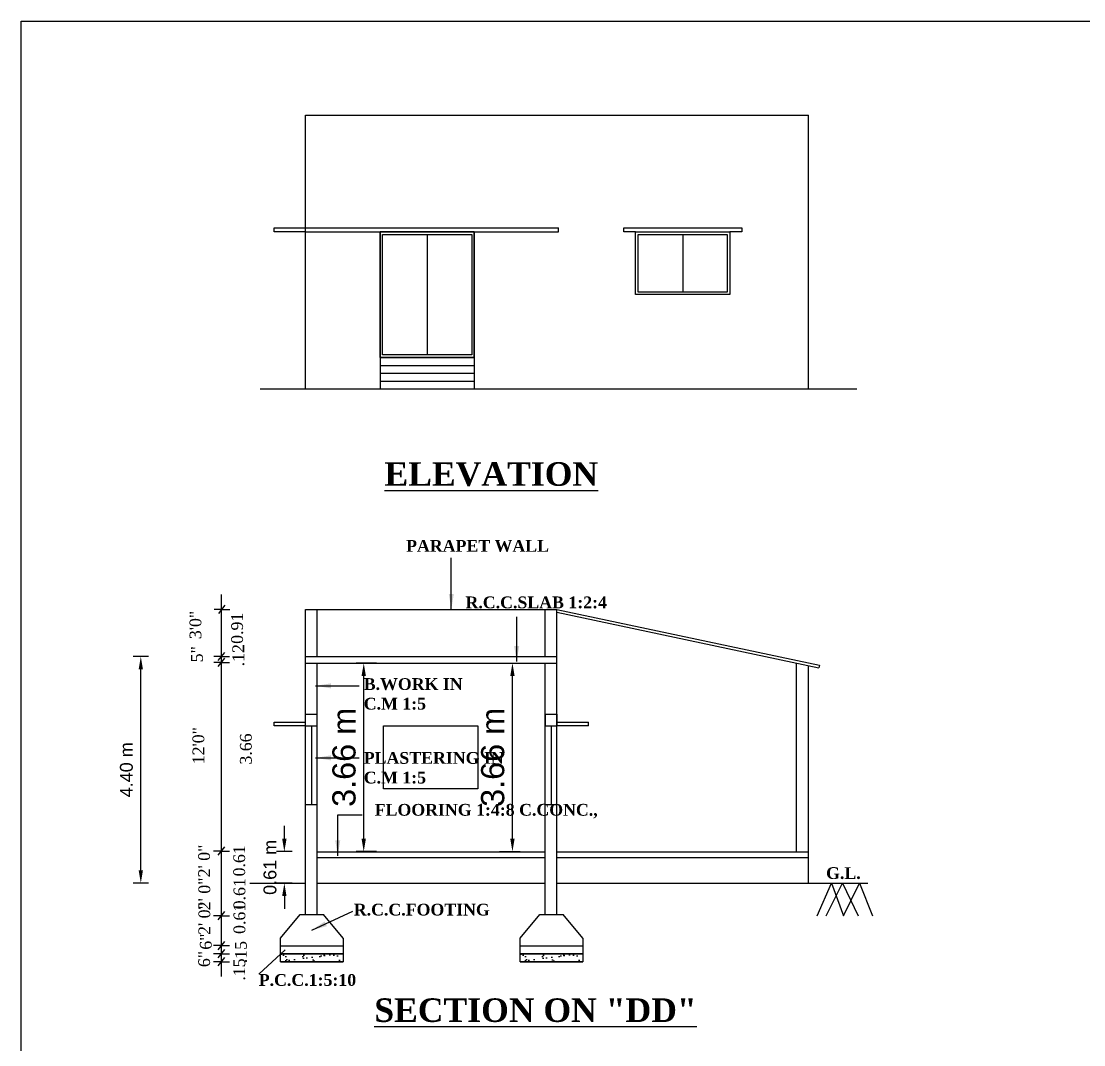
# Model space of a CAD drawing. Header units: metres. Extents: x -4258 to 185371, y -3317 to 113.
# Drawn here: x 4853.86 to 4874.48, y -669.31 to -649.45 of the extents above; entities that cross this region are included whole.
import ezdxf

# ---------------------------------------------------------------- set-up
doc = ezdxf.new("R2010")
doc.units = ezdxf.units.M
doc.header["$LTSCALE"] = 0.5
doc.header["$MEASUREMENT"] = 0
for name, color, linetype in [('BLK_5_FLR_0_REGULAR_ROOM_3', 7, 'Continuous'), ('BLK_5_FLR_0_WC_BATH_HT', 7, 'Continuous'), ('BLK_5_HT_OF_BLDG', 7, 'Continuous'), ('BLK_5_PLINTH_HEIGHT', 7, 'Continuous')]:
    doc.layers.add(name, color=color, linetype=linetype)
doc.styles.add('S', font='swiss.ttf')
doc.styles.get("Standard").update_dxf_attribs({"font": 'times.ttf'})
doc.dimstyles.new('METRIC', dxfattribs={"dimtxt": 0.45, "dimasz": 0.25, "dimexe": 0.15, "dimexo": 0.15, "dimgap": 0.15, "dimtad": 1, "dimzin": 0, "dimdsep": 46, "dimtxsty": 'S', "dimcen": 0, "dimclrd": 1, "dimclre": 1, "dimclrt": 5, "dimadec": 0, "dimazin": 2, "dimtfac": 1, "dimtix": 1, "dimtofl": 0, "dimtmove": 1, "dimatfit": 0, "dimfxl": 0, "dimtolj": 1, "dimtzin": 0, "dimarcsym": 0})
doc.dimstyles.get("Standard").update_dxf_attribs({"dimtxt": 0.23, "dimasz": 0.23, "dimexe": 0.23, "dimexo": 0.23, "dimgap": 0.09, "dimtad": 1, "dimzin": 0, "dimdsep": 46, "dimtxsty": 'Standard', "dimcen": 0.09, "dimadec": 0, "dimazin": 0, "dimtfac": 1, "dimtofl": 0, "dimtmove": 0, "dimatfit": 3, "dimfxl": 0, "dimtolj": 1, "dimtzin": 0, "dimarcsym": 0})

# ---------------------------------------------------------------- blocks, each defined once
blk = doc.blocks.new('*D648')
at = {"layer": 'BLK_5_HT_OF_BLDG', "color": 0, "lineweight": -2}
for p, q in [((4856.328, -661.774), (4856.028, -661.774)), ((4856.178, -665.921), (4856.178, -662.024)), ((4856.328, -666.171), (4856.028, -666.171))]:
    blk.add_line(p, q, dxfattribs=at)
for points in [[(4856.136, -662.024), (4856.22, -662.024), (4856.178, -661.774)], [(4856.136, -665.921), (4856.22, -665.921), (4856.178, -666.171)]]:
    blk.add_solid(points, dxfattribs=at)
at = {"layer": 'Defpoints', "color": 0, "lineweight": -2}
for p in [(4856.178, -661.774), (4859.375, -661.774), (4859.375, -666.171)]:
    blk.add_point(p, dxfattribs=at)
at = {"layer": 'BLK_5_HT_OF_BLDG', "color": 0, "lineweight": -2, "insert": (4855.899, -663.972), "char_height": 0.25, "attachment_point": 5, "rotation": 90, "style": 'S'}
blk.add_mtext('\\A1;4.40 m', dxfattribs=at)
blk = doc.blocks.new('*D649')
at = {"layer": 'BLK_5_FLR_0_WC_BATH_HT', "color": 1, "lineweight": -2}
for p, q in [((4863.141, -661.901), (4863.541, -661.901)), ((4863.391, -665.311), (4863.391, -662.151)), ((4863.141, -665.561), (4863.541, -665.561))]:
    blk.add_line(p, q, dxfattribs=at)
for points in [[(4863.349, -662.151), (4863.433, -662.151), (4863.391, -661.901)], [(4863.349, -665.311), (4863.433, -665.311), (4863.391, -665.561)]]:
    blk.add_solid(points, dxfattribs=at)
at = {"layer": 'Defpoints', "color": 0, "lineweight": -2}
for p in [(4862.478, -661.901), (4863.391, -661.901), (4862.478, -665.561)]:
    blk.add_point(p, dxfattribs=at)
at = {"layer": 'BLK_5_FLR_0_WC_BATH_HT', "color": 5, "lineweight": -2, "insert": (4863.01, -663.731), "char_height": 0.45, "attachment_point": 5, "rotation": 90, "style": 'S'}
blk.add_mtext('\\A1;3.66 m', dxfattribs=at)
blk = doc.blocks.new('*D650')
at = {"layer": 'BLK_5_FLR_0_REGULAR_ROOM_3', "color": 1, "lineweight": -2}
for p, q in [((4860.755, -661.901), (4860.355, -661.901)), ((4860.505, -665.311), (4860.505, -662.151)), ((4860.755, -665.561), (4860.355, -665.561))]:
    blk.add_line(p, q, dxfattribs=at)
for points in [[(4860.463, -662.151), (4860.546, -662.151), (4860.505, -661.901)], [(4860.463, -665.311), (4860.546, -665.311), (4860.505, -665.561)]]:
    blk.add_solid(points, dxfattribs=at)
at = {"layer": 'Defpoints', "color": 0, "lineweight": -2}
for p in [(4860.505, -661.901), (4861.079, -661.901), (4861.079, -665.561)]:
    blk.add_point(p, dxfattribs=at)
at = {"layer": 'BLK_5_FLR_0_REGULAR_ROOM_3', "color": 5, "lineweight": -2, "insert": (4860.124, -663.731), "char_height": 0.45, "attachment_point": 5, "rotation": 90, "style": 'S'}
blk.add_mtext('\\A1;3.66 m', dxfattribs=at)
blk = doc.blocks.new('*D585')
at = {"layer": 'BLK_5_PLINTH_HEIGHT', "color": 0, "lineweight": -2}
for p, q in [((4858.964, -665.311), (4858.964, -665.061)), ((4859.114, -665.561), (4858.814, -665.561)), ((4859.114, -666.171), (4858.814, -666.171)), ((4858.964, -666.421), (4858.964, -666.671))]:
    blk.add_line(p, q, dxfattribs=at)
for points in [[(4858.922, -665.311), (4859.006, -665.311), (4858.964, -665.561)], [(4858.922, -666.421), (4859.006, -666.421), (4858.964, -666.171)]]:
    blk.add_solid(points, dxfattribs=at)
at = {"layer": 'Defpoints', "color": 0, "lineweight": -2}
for p in [(4858.964, -665.561), (4859.988, -665.561), (4859.988, -666.171)]:
    blk.add_point(p, dxfattribs=at)
at = {"layer": 'BLK_5_PLINTH_HEIGHT', "color": 0, "lineweight": -2, "insert": (4858.686, -665.866), "char_height": 0.25, "attachment_point": 5, "rotation": 90, "style": 'S'}
blk.add_mtext('\\A1;0.61 m', dxfattribs=at)

msp = doc.modelspace()

# ---------------------------------------------------------------- hatches: boundary and pattern name
at = {"linetype": 'ByBlock'}
h = msp.add_hatch(dxfattribs=at)
h.set_pattern_fill('AR-SAND', color=0, scale=0.127083, style=0)
h.set_pattern_definition([(37.5, (1870.19851, -655.45408), (-0.008005406, 0.244867187), [0, -0.193166667, 0, -0.216041667, 0, -0.206510417]), (7.5, (1870.1985, -655.45408), (0.224909123, 0.35864773), [0, -0.104208333, 0, -0.174104167, 0, -0.06671875]), (327.5, (1870.0422, -655.45408), (0.395755528, 0.000719171), [0, -0.063541667, 0, -0.22875, 0, -0.298645833]), (317.5, (1870.0422, -655.45408), (0.38202859, 0.111537936), [0, -0.031770833, 0, -0.149958333, 0, -0.1715625])])
h.paths.add_polyline_path([(4858.88756, -667.54354), (4860.10756, -667.54354), (4860.10756, -667.69604), (4858.88756, -667.69604)])
h = msp.add_hatch(dxfattribs=at)
h.set_pattern_fill('AR-SAND', color=0, scale=0.127083, style=0)
h.set_pattern_definition([(37.5, (1874.84976, -655.45408), (-0.008005406, 0.244867187), [0, -0.193166667, 0, -0.216041667, 0, -0.206510417]), (7.5, (1874.84976, -655.45408), (0.224909123, 0.35864773), [0, -0.104208333, 0, -0.174104167, 0, -0.06671875]), (327.5, (1874.69345, -655.45408), (0.395755528, 0.000719171), [0, -0.063541667, 0, -0.22875, 0, -0.298645833]), (317.5, (1874.69345, -655.45408), (0.38202859, 0.111537936), [0, -0.031770833, 0, -0.149958333, 0, -0.1715625])])
h.paths.add_polyline_path([(4863.53881, -667.54354), (4864.75881, -667.54354), (4864.75881, -667.69604), (4863.53881, -667.69604)])

# ---------------------------------------------------------------- linework, layer by layer
at = {"color": 0, "linetype": 'ByBlock'}
for p, q in [((4859.3751, -651.26948), (4869.1351, -651.26948)), ((4859.3751, -656.58157), (4859.3751, -651.26948)), ((4869.1351, -656.58157), (4869.1351, -651.26948)), ((4858.7657, -653.53157), (4858.7657, -653.45532)), ((4858.7657, -653.45532), (4859.3757, -653.45532)), ((4859.3757, -653.45532), (4864.28389, -653.45532)), ((4864.28389, -653.53157), (4864.28389, -653.45532)), ((4865.55328, -653.53157), (4865.55328, -653.45532)), ((4865.55328, -653.45532), (4867.84078, -653.45532)), ((4867.84078, -653.45532), (4867.84078, -653.53157)), ((4859.3757, -653.53157), (4858.7657, -653.53157)), ((4859.3757, -653.53157), (4864.28389, -653.53157)), ((4861.73619, -653.5824), (4861.73619, -655.92073)), ((4865.78203, -653.53157), (4865.55328, -653.53157)), ((4866.69703, -653.5824), (4866.69703, -654.70073)), ((4867.84078, -653.53157), (4867.61203, -653.53157)), ((4860.82119, -655.97157), (4862.65119, -655.97157)), ((4860.82119, -655.97157), (4860.82119, -656.58157)), ((4862.65119, -655.97157), (4862.65119, -656.58157)), ((4860.82119, -656.12407), (4862.65119, -656.12407)), ((4860.82119, -656.27657), (4862.65119, -656.27657)), ((4858.4927, -656.58157), (4870.07507, -656.58157)), ((4860.41236, -656.58157), (4863.45637, -656.58157)), ((4860.82119, -656.42907), (4862.65119, -656.42907)), ((4857.74382, -667.98348), (4857.74382, -660.57233)), ((4859.3751, -666.78104), (4859.3751, -660.85895)), ((4859.3751, -660.85895), (4864.2551, -660.85895)), ((4859.60385, -661.77395), (4859.60385, -660.85895)), ((4864.02635, -661.77395), (4864.02635, -660.85895)), ((4864.2551, -666.78104), (4864.2551, -660.85895)), ((4864.2551, -660.85895), (4869.34857, -661.94467)), ((4864.2551, -660.91093), (4869.33797, -661.99439)), ((4859.3751, -661.77395), (4864.2551, -661.77395)), ((4859.3751, -661.90104), (4864.2551, -661.90104)), ((4859.60385, -666.78104), (4859.60385, -661.90104)), ((4864.02635, -666.78104), (4864.02635, -661.90104)), ((4868.90635, -665.56104), (4868.90635, -661.90104)), ((4869.1351, -666.17104), (4869.1351, -661.95114)), ((4869.34857, -661.94467), (4869.33797, -661.99439)), ((4859.3751, -662.89229), (4859.60385, -662.89229)), ((4864.02635, -662.89229), (4864.2551, -662.89229)), ((4864.02635, -662.89229), (4864.02635, -663.12104)), ((4864.2551, -662.89229), (4864.2551, -663.12104)), ((4858.7651, -663.12104), (4858.7651, -663.04479)), ((4858.7651, -663.04479), (4859.3751, -663.04479)), ((4859.3751, -663.12104), (4858.7651, -663.12104)), ((4859.3751, -663.12104), (4859.60385, -663.12104)), ((4859.48947, -663.12104), (4859.48947, -664.64604)), ((4864.02635, -663.12104), (4864.2551, -663.12104)), ((4864.14072, -663.12104), (4864.14072, -664.64604)), ((4864.2551, -663.04479), (4864.8651, -663.04479)), ((4864.8651, -663.12104), (4864.2551, -663.12104)), ((4864.8651, -663.12104), (4864.8651, -663.04479)), ((4859.3751, -664.64604), (4859.60385, -664.64604)), ((4864.02635, -664.64604), (4864.2551, -664.64604)), ((4860.00029, -664.84424), (4860.47297, -664.84424)), ((4859.60385, -665.56104), (4864.02635, -665.56104)), ((4859.60385, -665.67541), (4864.02635, -665.67541)), ((4864.2551, -665.56104), (4869.1351, -665.56104)), ((4864.2551, -665.67541), (4869.1351, -665.67541)), ((4858.2936, -666.17104), (4859.3751, -666.17104)), ((4859.60385, -666.17104), (4864.02635, -666.17104)), ((4859.60385, -666.17104), (4864.02635, -666.17104)), ((4864.2551, -666.17104), (4870.29066, -666.17104)), ((4864.2551, -666.17104), (4869.1351, -666.17104)), ((4858.88756, -667.23854), (4859.26881, -666.78104)), ((4859.26881, -666.78104), (4859.72631, -666.78104)), ((4860.10756, -667.23854), (4859.72631, -666.78104)), ((4863.53881, -667.23854), (4863.92006, -666.78104)), ((4863.92006, -666.78104), (4864.37756, -666.78104)), ((4864.75881, -667.23854), (4864.37756, -666.78104)), ((4858.88756, -667.39104), (4858.88756, -667.23854)), ((4863.53881, -667.39104), (4863.53881, -667.23854)), ((4858.88756, -667.39104), (4860.10756, -667.39104)), ((4858.88756, -667.54354), (4860.10756, -667.54354)), ((4863.53881, -667.39104), (4864.75881, -667.39104)), ((4863.53881, -667.54354), (4864.75881, -667.54354)), ((4858.88756, -667.69604), (4860.10756, -667.69604)), ((4863.53881, -667.69604), (4864.75881, -667.69604))]:
    msp.add_line(p, q, dxfattribs=at)
at = {"color": 0}
for p, q in [((4857.75308, -660.85895), (4857.60058, -660.85895)), ((4857.69036, -660.93897), (4857.8158, -660.77894)), ((4857.75308, -660.85895), (4857.90558, -660.85895)), ((4857.68192, -661.85397), (4857.80736, -661.69394)), ((4857.74463, -661.88833), (4857.59213, -661.88833)), ((4857.74464, -661.77395), (4857.59214, -661.77395)), ((4857.68191, -661.96834), (4857.80735, -661.80831)), ((4857.74463, -661.88833), (4857.89713, -661.88833)), ((4857.74464, -661.77395), (4857.89714, -661.77395)), ((4857.68192, -665.6296), (4857.80736, -665.46957)), ((4857.74382, -665.55064), (4857.59132, -665.55064)), ((4857.74382, -665.55064), (4857.89632, -665.55064)), ((4857.74382, -666.80448), (4857.59132, -666.80448)), ((4857.68192, -666.88344), (4857.80736, -666.72341)), ((4857.74382, -666.80448), (4857.89632, -666.80448)), ((4857.68192, -667.46314), (4857.80736, -667.30311)), ((4857.74382, -667.38417), (4857.59132, -667.38417)), ((4857.74382, -667.54354), (4857.59132, -667.54354)), ((4857.68192, -667.6225), (4857.80736, -667.46247)), ((4857.74382, -667.38417), (4857.89632, -667.38417)), ((4857.74382, -667.54354), (4857.89632, -667.54354)), ((4858.97824, -667.46729), (4858.46689, -667.93627)), ((4857.74382, -667.69604), (4857.59132, -667.69604)), ((4857.68192, -667.775), (4857.80736, -667.61497)), ((4857.74382, -667.69604), (4857.89632, -667.69604))]:
    msp.add_line(p, q, dxfattribs=at)
at = {"color": 7}
for p, q in [((4869.30762, -666.80487), (4869.58446, -666.17104)), ((4869.47719, -666.80487), (4869.7998, -666.17104)), ((4869.58446, -666.17104), (4869.81722, -666.80487)), ((4869.7998, -666.17104), (4870.09892, -666.80487)), ((4869.81722, -666.80487), (4870.12797, -666.17104)), ((4870.12797, -666.17104), (4870.37773, -666.80487)), ((4860.10756, -667.23854), (4860.10756, -667.69604)), ((4864.75881, -667.23854), (4864.75881, -667.69604)), ((4858.88756, -667.54354), (4860.10756, -667.54354)), ((4863.53881, -667.54354), (4864.75881, -667.54354)), ((4858.88756, -667.69604), (4860.10756, -667.69604)), ((4863.53881, -667.69604), (4864.75881, -667.69604))]:
    msp.add_line(p, q, dxfattribs=at)
at = {"color": 0, "linetype": 'ByBlock'}
for points in [[(4853.85733, -649.44654), (4905.28214, -649.44654), (4905.28214, -690.90544), (4853.85733, -690.90544)], [(4860.82119, -655.97157), (4862.65119, -655.97157), (4862.65119, -653.53157), (4860.82119, -653.53157)], [(4860.82119, -653.53157), (4862.65119, -653.53157), (4862.65119, -655.97157), (4860.82119, -655.97157)], [(4860.87203, -653.5824), (4862.60036, -653.5824), (4862.60036, -655.92073), (4860.87203, -655.92073)], [(4865.78203, -653.53157), (4867.61203, -653.53157), (4867.61203, -654.75157), (4865.78203, -654.75157)], [(4865.83287, -653.5824), (4867.5612, -653.5824), (4867.5612, -654.70073), (4865.83287, -654.70073)], [(4860.88616, -663.12104), (4862.71616, -663.12104), (4862.71616, -664.34104), (4860.88616, -664.34104)], [(4858.88756, -667.39104), (4860.10756, -667.39104), (4860.10756, -667.54354), (4858.88756, -667.54354)], [(4858.88756, -667.39104), (4860.10756, -667.39104), (4860.10756, -667.54354), (4858.88756, -667.54354)], [(4858.88756, -667.54354), (4860.10756, -667.54354), (4860.10756, -667.69604), (4858.88756, -667.69604)], [(4863.53881, -667.39104), (4864.75881, -667.39104), (4864.75881, -667.54354), (4863.53881, -667.54354)], [(4863.53881, -667.39104), (4864.75881, -667.39104), (4864.75881, -667.54354), (4863.53881, -667.54354)], [(4863.53881, -667.54354), (4864.75881, -667.54354), (4864.75881, -667.69604), (4863.53881, -667.69604)]]:
    msp.add_lwpolyline(points, close=True, dxfattribs=at)
at = {"color": 0}
for points in [[(4860.10756, -667.54354), (4858.88756, -667.54354)], [(4864.75881, -667.54354), (4863.53881, -667.54354)], [(4858.88756, -667.69604), (4860.10756, -667.69604)], [(4858.88756, -667.69604), (4860.10756, -667.69604)], [(4858.88756, -667.69604), (4860.10756, -667.69604)], [(4863.53881, -667.69604), (4864.75881, -667.69604)], [(4863.53881, -667.69604), (4864.75881, -667.69604)], [(4863.53881, -667.69604), (4864.75881, -667.69604)]]:
    msp.add_lwpolyline(points, dxfattribs=at)

# ---------------------------------------------------------------- texts
at = {"color": 7, "attachment_point": 1}
for s, insert, char_height, width in [('\\A1;{\\fTimes New Roman|b1|i0|c0|p18;\\LELEVATION}', (4860.90735, -658.00341), 0.4575, 9.2638678), ('{\\fTimes New Roman|b1|i0|c0|p18;PARAPET WALL}', (4861.32689, -659.51299), 0.22875, 4.1329568), ('{\\fTimes New Roman|b1|i0|c0|p18;R.C.C.SLAB 1:2:4 }', (4862.4802, -660.60926), 0.22875, 4.1329568), ('{\\fTimes New Roman|b1|i0|c0|p18;B.WORK IN \\PC.M 1:5}', (4860.5048, -662.19415), 0.22875, 4.1329568), ('{\\fTimes New Roman|b1|i0|c0|p18;PLASTERING IN \\PC.M 1:5}', (4860.5048, -663.62752), 0.22875, 4.1329568), ('{\\fTimes New Roman|b1|i0|c0|p18;FLOORING 1:4:8 C.CONC.,}', (4860.71761, -664.6343), 0.22875, 5.1935257), ('{\\fTimes New Roman|b1|i0|c0|p18;G.L.}', (4869.47851, -665.86199), 0.22875, 4.1329568), ('{\\fTimes New Roman|b1|i0|c0|p18;R.C.C.FOOTING}', (4860.31169, -666.5713), 0.22875, 4.1329568), ('{\\fTimes New Roman|b1|i0|c0|p18;P.C.C.1:5:10}', (4858.46689, -667.93627), 0.22875, 4.1329568), ('\\A1;{\\fTimes New Roman|b1|i0|c0|p18;\\LSECTION ON "DD"}', (4860.70956, -668.40771), 0.4575, 9.2638678)]:
    msp.add_mtext(s, dxfattribs=dict(at, insert=insert, char_height=char_height, width=width))
at = {"color": 0, "char_height": 0.22875, "width": 4.1329568, "attachment_point": 1, "rotation": 90}
for s, insert in [('\\A1;3\'0"', (4857.1242, -661.43664)), ('\\A1;0.91', (4857.93256, -661.52842)), ('\\A1;.12', (4857.95559, -661.96528)), ('\\A1;5"', (4857.15353, -661.8867)), ('\\A1;12\'0"       ', (4857.18151, -663.86522)), ('\\A1;3.66', (4858.1016, -663.87075)), ('\\A1; 2\' 0"', (4857.29199, -666.14628)), ('\\A1;0.61', (4857.9731, -666.04109)), ('\\A1; 2\' 0"', (4857.29665, -666.78492)), ('\\A1;0.61', (4857.97776, -666.67973)), ('\\A1; 2\' 0"', (4857.29665, -667.26272)), ('\\A1;0.61', (4857.97776, -667.15753)), ('\\A1;  6"', (4857.32436, -667.63638)), ('\\A1;.15', (4858.00547, -667.72655)), ('\\A1;  6"', (4857.29272, -667.97413)), ('\\A1;.15', (4857.97383, -668.0643))]:
    msp.add_mtext(s, dxfattribs=dict(at, insert=insert))

# ---------------------------------------------------------------- dimensions: what is measured, and where the dimension line sits
at = {"layer": 'BLK_5_FLR_0_REGULAR_ROOM_3', "color": 4, "lineweight": -2}
dim = msp.add_aligned_dim(p1=(4861.07938, -665.56104), p2=(4861.07938, -661.90104), distance=0.57458, dimstyle='METRIC', override={"dimpost": ' m', "dimfxl": 0.25}, dxfattribs=at)
dim.commit()
dim.dimension.update_dxf_attribs({"geometry": '*D650', "text_midpoint": (4860.12354, -663.73104)})
at = {"layer": 'BLK_5_FLR_0_WC_BATH_HT', "color": 3, "lineweight": -2}
dim = msp.add_aligned_dim(p1=(4862.4776, -665.56104), p2=(4862.4776, -661.90104), distance=-0.91343, dimstyle='METRIC', override={"dimpost": ' m', "dimfxl": 0.25}, dxfattribs=at)
dim.commit()
dim.dimension.update_dxf_attribs({"geometry": '*D649', "text_midpoint": (4863.00977, -663.73104)})
at = {"layer": 'BLK_5_HT_OF_BLDG', "color": 0, "lineweight": -2}
dim = msp.add_aligned_dim(p1=(4859.3751, -666.17104), p2=(4859.3751, -661.77395), distance=3.19713, dimstyle='METRIC', override={"dimtxt": 0.25, "dimpost": ' m', "dimclrd": 0, "dimclre": 0, "dimclrt": 0}, dxfattribs=at)
dim.commit()
dim.dimension.update_dxf_attribs({"geometry": '*D648', "text_midpoint": (4855.89949, -663.97249)})
at = {"layer": 'BLK_5_PLINTH_HEIGHT', "color": 0, "lineweight": -2}
dim = msp.add_aligned_dim(p1=(4859.98803, -666.17104), p2=(4859.98803, -665.56104), distance=1.024, dimstyle='METRIC', override={"dimtxt": 0.25, "dimpost": ' m', "dimclrd": 0, "dimclre": 0, "dimclrt": 0}, dxfattribs=at)
dim.commit()
dim.dimension.update_dxf_attribs({"geometry": '*D585', "text_midpoint": (4858.68555, -665.86604)})

# ---------------------------------------------------------------- leaders
at = {"color": 7}
for points, override in [([(4862.20422, -660.85895), (4862.20422, -659.86086)], {"dimasz": 0.3}), ([(4863.47306, -661.87023), (4863.47306, -661.00341)], {"dimasz": 0.3, "dimgap": 0.09, "dimtad": 0}), ([(4859.57082, -662.34335), (4860.41782, -662.34335)], {"dimasz": 0.3, "dimgap": 0.09, "dimtad": 0}), ([(4859.57082, -663.74092), (4860.41782, -663.74092)], {"dimasz": 0.3, "dimgap": 0.09, "dimtad": 0}), ([(4860.00029, -665.64011), (4860.00029, -664.84424)], {"dimasz": 0.3, "dimgap": 0.09, "dimtad": 0}), ([(4859.4953, -667.08711), (4860.29117, -666.7165)], {"dimasz": 0.3, "dimgap": 0.09, "dimtad": 0})]:
    msp.add_leader(points, dimstyle='Standard', override=override, dxfattribs=at)

doc.saveas('drawing.dxf')
